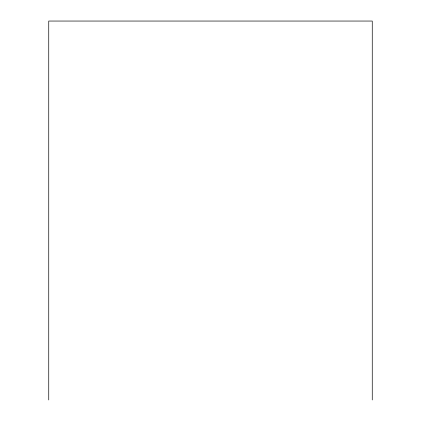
<?xml version="1.0" encoding="UTF-8"?>
<svg xmlns="http://www.w3.org/2000/svg" width="421" height="421" viewBox="0 0 421 421"><rect width="100%" height="100%" fill="white"/><g stroke="black" fill="none" stroke-linecap="round" stroke-linejoin="round"><path stroke-width="0.63" d="M372.259 399.95L372.259 21.05L48.741 21.05L48.741 399.95"/></g></svg>
